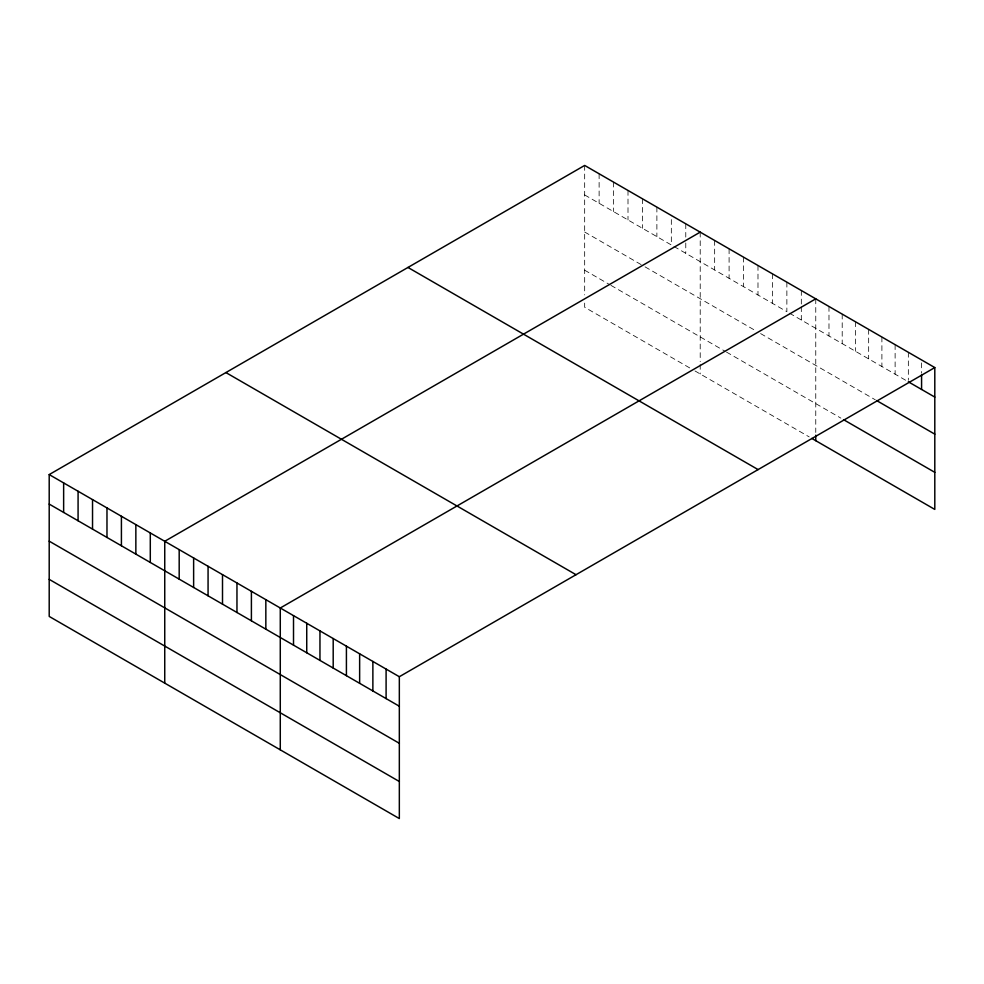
<?xml version="1.0" encoding="UTF-8"?>
<svg xmlns="http://www.w3.org/2000/svg" width="984" height="984" viewBox="0 0 984 984"><rect width="100%" height="100%" fill="white"/><g stroke="black" fill="none" stroke-linecap="round" stroke-linejoin="round"><path stroke-width="0.74" stroke-dasharray="4.92 3.69" d="M584.668 194.943L671.334 244.967L671.334 215.459M673.954 246.48L786.868 311.682L786.868 282.174M789.5 313.195L907.027 381.042M584.668 232.015L642.441 265.36M645.074 266.873L755.355 330.55M760.607 333.588L875.28 399.787M584.668 270.206L609.625 284.61M610.929 285.36L725.159 351.313M726.475 352.075L840.889 418.126M689.71 367.918L584.668 307.279L584.668 301.78M694.962 370.943L809.192 436.896M921.577 362.887L921.577 373.219M908.343 352.297L908.343 380.328M895.12 344.671L895.12 374.178M881.898 337.032L881.898 366.54M868.663 329.394L868.663 358.902M855.44 321.756L855.44 351.263M842.206 314.117L842.206 343.625M828.983 306.479L828.983 335.987M815.761 298.841L815.761 432.456M801.32 290.501L801.32 305.261M801.32 306.737L801.32 320.009M772.428 273.835L772.428 303.343M757.987 265.495L757.987 295.003M743.547 257.156L743.547 286.664M729.095 248.817L729.095 278.324M714.655 240.477L714.655 269.985M700.214 232.138L700.214 361.62M700.214 364.375L700.214 373.981M685.774 223.798L685.774 237.083M685.774 242.974L685.774 253.306M656.881 207.12L656.881 236.627M642.441 198.78L642.441 228.288M628.001 190.441L628.001 219.949M613.561 182.102L613.561 211.621M599.121 173.774L599.121 203.282M584.668 165.435L584.668 294.917"/><path stroke-width="1.48" d="M934.8 367.573L399.332 676.721L399.332 818.565L49.2 616.427L49.2 474.583L584.668 165.435L934.8 367.573L934.8 509.417L811.812 438.409M700.214 232.138L164.746 541.286L164.746 683.13M815.761 298.841L280.28 608.001L280.28 749.845M908.343 381.804L934.8 397.081M876.596 400.549L934.8 434.153M843.534 419.651L934.8 472.345M407.966 267.451L758.098 469.589M225.902 372.567L576.034 574.705M49.2 474.583L399.332 676.721M49.2 504.091L399.332 706.229M49.2 541.163L399.332 743.301M49.2 579.355L399.332 781.505M921.577 374.695L921.577 389.443M815.761 435.199L815.761 440.684M386.097 669.095L386.097 698.603M372.874 661.457L372.874 690.965M359.64 653.819L359.64 683.326M346.417 646.181L346.417 675.688M333.195 638.542L333.195 668.05M319.96 630.904L319.96 660.412M306.737 623.266L306.737 652.773M293.515 615.64L293.515 645.147M265.84 599.662L265.84 629.17M251.4 591.322L251.4 620.83M236.959 582.983L236.959 612.491M222.507 574.644L222.507 604.151M208.067 566.304L208.067 595.812M193.627 557.965L193.627 587.473M179.186 549.625L179.186 579.133M150.294 532.947L150.294 562.454M135.853 524.62L135.853 554.127M121.413 516.28L121.413 545.788M106.973 507.941L106.973 537.448M92.533 499.601L92.533 529.109M78.08 491.262L78.08 520.77M63.64 482.923L63.64 512.43"/></g></svg>
